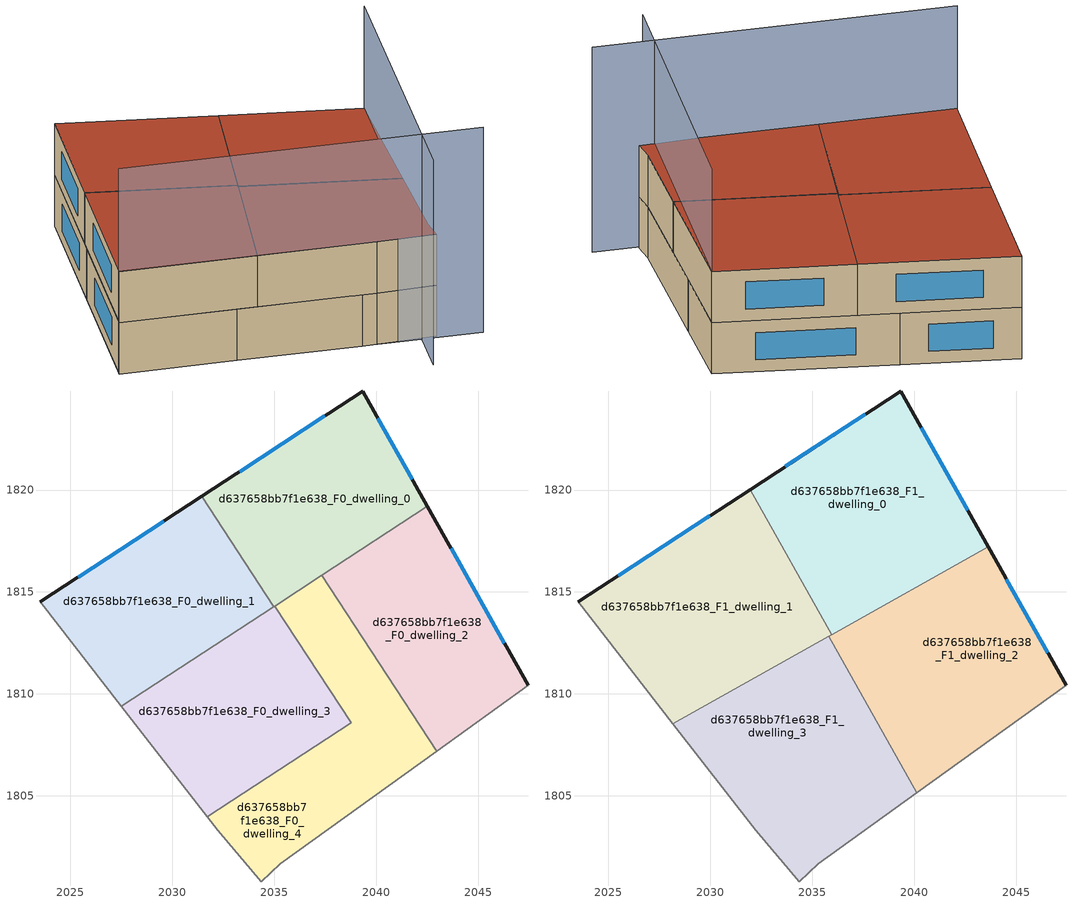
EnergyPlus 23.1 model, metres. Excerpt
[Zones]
d637658bb7f1e638_F0_dwelling_0
 floor ground (EU_floor_Construction): 2039.35,1824.85 2042.52,1819.2 2034.99,1814.28 2031.45,1819.7 z0
 wall outside (EU_wall_Construction): 2042.52,1819.2 2039.35,1824.85 2031.45,1819.7 z0:3
 wall to d637658bb7f1e638_F0_dwelling_1 (EU_wall_Construction): 2031.45,1819.7 2034.99,1814.28 z0:3
 wall to d637658bb7f1e638_F0_dwelling_2 (EU_wall_Construction): 2037.33,1815.81 2042.52,1819.2 z0:3
 wall to d637658bb7f1e638_F0_dwelling_4 (EU_wall_Construction): 2035.04,1814.31 2037.33,1815.81 z0:3
 wall to d637658bb7f1e638_F0_dwelling_3 (EU_wall_Construction): 2034.99,1814.28 2035.04,1814.31 z0:3
 window (EU_Window_Construction): 2037.49,1823.64 2033.31,1820.91 / 2041.78,1820.53 2040.09,1823.52 z0.7:2.3
 ceiling adiabatic (EU_roof_Construction): 2042.52,1819.2 2039.35,1824.85 2031.95,1820.02 2035.13,1814.37 z3
d637658bb7f1e638_F0_dwelling_1
 floor ground (EU_floor_Construction): 2031.45,1819.7 2034.99,1814.28 2027.5,1809.39 2023.52,1814.51 z0
 wall outside (EU_wall_Construction): 2031.45,1819.7 2023.52,1814.51 z0:3
 wall adiabatic (EU_wall_Construction): 2023.52,1814.51 2027.5,1809.39 z0:3
 wall to d637658bb7f1e638_F0_dwelling_3 (EU_wall_Construction): 2027.5,1809.39 2034.99,1814.28 z0:3
 window (EU_Window_Construction): 2029.59,1818.48 2025.38,1815.73 z0.7:2.3
 ceiling adiabatic (EU_roof_Construction): 2034.99,1814.28 2031.45,1819.7 2023.52,1814.51 2027.5,1809.39 z3
d637658bb7f1e638_F0_dwelling_2
 floor ground (EU_floor_Construction): 2042.52,1819.2 2047.45,1810.42 2042.97,1807.18 2037.33,1815.81 z0
 wall outside (EU_wall_Construction): 2047.45,1810.42 2042.52,1819.2 z0:3
 wall adiabatic (EU_wall_Construction): 2042.97,1807.18 2047.45,1810.42 z0:3
 wall to d637658bb7f1e638_F0_dwelling_4 (EU_wall_Construction): 2037.33,1815.81 2042.97,1807.18 z0:3
 window (EU_Window_Construction): 2046.29,1812.48 2043.68,1817.14 z0.7:2.3
d637658bb7f1e638_F0_dwelling_3
 floor ground (EU_floor_Construction): 2035.04,1814.31 2038.78,1808.58 2031.72,1803.98 2027.5,1809.39 z0
 wall to d637658bb7f1e638_F0_dwelling_4 (EU_wall_Construction): 2031.72,1803.98 2038.78,1808.58 2035.04,1814.31 z0:3
 wall adiabatic (EU_wall_Construction): 2027.5,1809.39 2031.72,1803.98 z0:3
 ceiling adiabatic (EU_roof_Construction): 2035.95,1812.91 2035.04,1814.31 2027.5,1809.39 2028.17,1808.53 z3
d637658bb7f1e638_F0_dwelling_4
 floor ground (EU_floor_Construction): 2037.33,1815.81 2042.97,1807.18 2035.31,1801.67 2034.37,1800.78 2032.23,1803.32 2031.72,1803.98 2038.78,1808.58 2035.04,1814.31 z0
 wall adiabatic (EU_wall_Construction): 2031.72,1803.98 2032.23,1803.32 2034.37,1800.78 2035.31,1801.67 2042.97,1807.18 z0:3
 ceiling adiabatic (EU_roof_Construction): 2035.95,1812.91 2035.13,1814.37 2035.04,1814.31 z3
d637658bb7f1e638_F1_dwelling_0
 floor to d637658bb7f1e638_F0_dwelling_2 (EU_floor_Construction): 2042.52,1819.2 2043.63,1817.22 2038.35,1814.26 2037.33,1815.81 z3
 floor to d637658bb7f1e638_F0_dwelling_4 (EU_floor_Construction): 2037.33,1815.81 2038.35,1814.26 2035.95,1812.91 2035.13,1814.37 z3
 floor adiabatic (EU_floor_Construction): 2039.35,1824.85 2042.52,1819.2 2035.13,1814.37 2031.95,1820.02 z3
 wall outside (EU_wall_Construction): 2043.63,1817.22 2039.35,1824.85 2031.95,1820.02 z3:6
 wall to d637658bb7f1e638_F1_dwelling_1 (EU_wall_Construction): 2031.95,1820.02 2035.95,1812.91 z3:6
 wall to d637658bb7f1e638_F1_dwelling_2 (EU_wall_Construction): 2035.95,1812.91 2043.63,1817.22 z3:6
 window (EU_Window_Construction): 2037.61,1823.72 2033.69,1821.16 / 2042.62,1819.02 2040.35,1823.06 z3.7:5.3
 roof outside (EU_roof_Construction): 2043.63,1817.22 2039.35,1824.85 2031.95,1820.02 2035.95,1812.91 z6
d637658bb7f1e638_F1_dwelling_1
 floor to d637658bb7f1e638_F0_dwelling_0 (EU_floor_Construction): 2031.95,1820.02 2035.13,1814.37 2034.99,1814.28 2031.45,1819.7 z3
 floor adiabatic (EU_floor_Construction): 2031.95,1820.02 2031.45,1819.7 2034.99,1814.28 2035.13,1814.37 2035.95,1812.91 2028.17,1808.53 2023.52,1814.51 z3
 wall outside (EU_wall_Construction): 2031.95,1820.02 2023.52,1814.51 z3:6
 wall adiabatic (EU_wall_Construction): 2023.52,1814.51 2028.17,1808.53 z3:6
 wall to d637658bb7f1e638_F1_dwelling_3 (EU_wall_Construction): 2028.17,1808.53 2035.82,1812.83 z3:6
 wall to d637658bb7f1e638_F1_dwelling_2 (EU_wall_Construction): 2035.82,1812.83 2035.95,1812.91 z3:6
 window (EU_Window_Construction): 2029.97,1818.73 2025.5,1815.81 z3.7:5.3
 roof outside (EU_roof_Construction): 2035.95,1812.91 2031.95,1820.02 2023.52,1814.51 2028.17,1808.53 z6
d637658bb7f1e638_F1_dwelling_2
 floor to d637658bb7f1e638_F0_dwelling_2 (EU_floor_Construction): 2043.63,1817.22 2047.45,1810.42 2042.97,1807.19 2038.35,1814.26 z3
 floor to d637658bb7f1e638_F0_dwelling_3 (EU_floor_Construction): 2035.95,1812.91 2038.78,1808.58 2038.36,1808.31 2035.82,1812.83 z3
 floor to d637658bb7f1e638_F0_dwelling_4 (EU_floor_Construction): 2038.35,1814.26 2042.97,1807.19 2040.14,1805.15 2038.36,1808.31 2038.78,1808.58 2035.95,1812.91 z3
 wall outside (EU_wall_Construction): 2047.45,1810.42 2043.63,1817.22 z3:6
 wall adiabatic (EU_wall_Construction): 2040.14,1805.15 2047.45,1810.42 z3:6
 wall to d637658bb7f1e638_F1_dwelling_3 (EU_wall_Construction): 2035.82,1812.83 2040.14,1805.15 z3:6
 window (EU_Window_Construction): 2046.55,1812.02 2044.53,1815.63 z3.7:5.3
 roof outside (EU_roof_Construction): 2047.45,1810.42 2043.63,1817.22 2035.82,1812.83 2040.14,1805.15 z6
d637658bb7f1e638_F1_dwelling_3
 floor to d637658bb7f1e638_F0_dwelling_3 (EU_floor_Construction): 2035.82,1812.83 2038.36,1808.31 2031.72,1803.98 2028.17,1808.53 z3
 floor to d637658bb7f1e638_F0_dwelling_4 (EU_floor_Construction): 2038.36,1808.31 2040.14,1805.15 2035.31,1801.67 2034.37,1800.78 2032.23,1803.32 2031.72,1803.98 z3
 wall adiabatic (EU_wall_Construction): 2028.17,1808.53 2032.23,1803.32 2034.37,1800.78 2035.31,1801.67 2040.14,1805.15 z3:6
 roof outside (EU_roof_Construction): 2040.14,1805.15 2035.82,1812.83 2028.17,1808.53 2032.23,1803.32 2034.37,1800.78 2035.31,1801.67 z6
shading: 2023.54,1814.56 2035.8,1798.7 / 2030.97,1799.58 2047.45,1810.42 z0:12
[Building]
EU S2 Campaign: North Axis=0; Terrain=City; Solar Distribution=FullExterior
[Site:Location]
Budapest.Ferenc.Liszt.Intl.AP: Latitude=47.437; Longitude=19.256; Time Zone=1; Elevation=185
[SizingPeriod:WeatherFileDays]
AnnualSizingPeriod: Begin Month=1; Begin Day of Month=1; End Month=12; End Day of Month=31; Day of Week for Start Day=Monday; Use Weather File Daylight Saving Period=No; Use Weather File Rain and Snow Indicators=No
[MATERIAL]
EU_InternalMass_Material: Roughness=MediumRough; Thickness=0.1; Conductivity=1; Density=1800; Specific Heat=900; Thermal Absorptance=0.9; Solar Absorptance=0.7; Visible Absorptance=0.7
[MATERIAL:NOMASS] Roughness=MediumRough; Thermal Absorptance=0.9; Solar Absorptance=0.7; Visible Absorptance=0.7
Name | Thermal Resistance
EU_wall_NoMass | 0.832559
EU_roof_NoMass | 1.39638
EU_floor_NoMass | 0.872794
[WINDOWMATERIAL:SIMPLEGLAZINGSYSTEM]
EU_Window_SimpleGlazing: UFactor=2.79869; Solar Heat Gain Coefficient=0.75; Visible Transmittance=0.75
[CONSTRUCTION]
EU_wall_Construction: EU_wall_NoMass
EU_roof_Construction: EU_roof_NoMass
EU_floor_Construction: EU_floor_NoMass
EU_Window_Construction: EU_Window_SimpleGlazing
EU_InternalMass_Construction: EU_InternalMass_Material
[ZONE] Type=1; Multiplier=1; Ceiling Height=autocalculate; Floor Area=autocalculate; Part of Total Floor Area=Yes
Name | Volume
d637658bb7f1e638_F0_dwelling_0 | 178.754
d637658bb7f1e638_F1_dwelling_0 | 223.436
d637658bb7f1e638_F0_dwelling_1 | 178.767
d637658bb7f1e638_F1_dwelling_1 | 223.432
d637658bb7f1e638_F0_dwelling_2 | 178.762
d637658bb7f1e638_F1_dwelling_2 | 223.444
d637658bb7f1e638_F0_dwelling_3 | 178.742
d637658bb7f1e638_F1_dwelling_3 | 223.434
d637658bb7f1e638_F0_dwelling_4 | 178.753
[INTERNALMASS] Construction=EU_InternalMass_Construction
Name | Zone or ZoneList | Surface Area
d637658bb7f1e638_F0_dwelling_0_EU_InternalMass | d637658bb7f1e638_F0_dwelling_0 | 59.585
d637658bb7f1e638_F0_dwelling_1_EU_InternalMass | d637658bb7f1e638_F0_dwelling_1 | 59.5891
d637658bb7f1e638_F0_dwelling_2_EU_InternalMass | d637658bb7f1e638_F0_dwelling_2 | 59.5856
d637658bb7f1e638_F0_dwelling_3_EU_InternalMass | d637658bb7f1e638_F0_dwelling_3 | 59.5815
d637658bb7f1e638_F0_dwelling_4_EU_InternalMass | d637658bb7f1e638_F0_dwelling_4 | 59.5842
d637658bb7f1e638_F1_dwelling_0_EU_InternalMass | d637658bb7f1e638_F1_dwelling_0 | 74.481
d637658bb7f1e638_F1_dwelling_1_EU_InternalMass | d637658bb7f1e638_F1_dwelling_1 | 74.4781
d637658bb7f1e638_F1_dwelling_2_EU_InternalMass | d637658bb7f1e638_F1_dwelling_2 | 74.4815
d637658bb7f1e638_F1_dwelling_3_EU_InternalMass | d637658bb7f1e638_F1_dwelling_3 | 74.479
[OTHEREQUIPMENT] Fuel Type=Electricity; Design Level Calculation Method=Watts/Area; Power per Zone Floor Area=1; Fraction Latent=0; Fraction Radiant=0; Fraction Lost=0; Carbon Dioxide Generation Rate=0; EndUse Subcategory=EU_Step8_InternalGains
Name | Zone or ZoneList or Space or SpaceList | Schedule
EU_Step8_InternalGain_d637658bb7f1e638_F0_dwelling_0_f000 | d637658bb7f1e638_F0_dwelling_0 | EU_Step8_GainSchedule_d637658bb7f1e638_F0_dwelling_0_f000
EU_Step8_InternalGain_d637658bb7f1e638_F0_dwelling_1_f000 | d637658bb7f1e638_F0_dwelling_1 | EU_Step8_GainSchedule_d637658bb7f1e638_F0_dwelling_1_f000
EU_Step8_InternalGain_d637658bb7f1e638_F0_dwelling_2_f000 | d637658bb7f1e638_F0_dwelling_2 | EU_Step8_GainSchedule_d637658bb7f1e638_F0_dwelling_2_f000
EU_Step8_InternalGain_d637658bb7f1e638_F0_dwelling_3_f000 | d637658bb7f1e638_F0_dwelling_3 | EU_Step8_GainSchedule_d637658bb7f1e638_F0_dwelling_3_f000
EU_Step8_InternalGain_d637658bb7f1e638_F0_dwelling_4_f000 | d637658bb7f1e638_F0_dwelling_4 | EU_Step8_GainSchedule_d637658bb7f1e638_F0_dwelling_4_f000
EU_Step8_InternalGain_d637658bb7f1e638_F1_dwelling_0_f000 | d637658bb7f1e638_F1_dwelling_0 | EU_Step8_GainSchedule_d637658bb7f1e638_F1_dwelling_0_f000
EU_Step8_InternalGain_d637658bb7f1e638_F1_dwelling_1_f000 | d637658bb7f1e638_F1_dwelling_1 | EU_Step8_GainSchedule_d637658bb7f1e638_F1_dwelling_1_f000
EU_Step8_InternalGain_d637658bb7f1e638_F1_dwelling_2_f000 | d637658bb7f1e638_F1_dwelling_2 | EU_Step8_GainSchedule_d637658bb7f1e638_F1_dwelling_2_f000
EU_Step8_InternalGain_d637658bb7f1e638_F1_dwelling_3_f000 | d637658bb7f1e638_F1_dwelling_3 | EU_Step8_GainSchedule_d637658bb7f1e638_F1_dwelling_3_f000
[ZONEVENTILATION:DESIGNFLOWRATE] Schedule=EU_AlwaysOn; Design Flow Rate Calculation Method=AirChanges/Hour; Air Changes per Hour=0.475469; Ventilation Type=Natural; Fan Pressure Rise=0; Fan Total Efficiency=1; Constant Term Coefficient=1; Temperature Term Coefficient=0; Velocity Term Coefficient=0; Velocity Squared Term Coefficient=0; Minimum Indoor Temperature=-100; Maximum Indoor Temperature=100; Delta Temperature=-100; Minimum Outdoor Temperature=-100; Maximum Outdoor Temperature=100; Maximum Wind Speed=40
Name | Zone or ZoneList or Space or SpaceList
EU_ConstantAir_d637658bb7f1e638_F0_dwelling_0 | d637658bb7f1e638_F0_dwelling_0
EU_ConstantAir_d637658bb7f1e638_F0_dwelling_1 | d637658bb7f1e638_F0_dwelling_1
EU_ConstantAir_d637658bb7f1e638_F0_dwelling_2 | d637658bb7f1e638_F0_dwelling_2
EU_ConstantAir_d637658bb7f1e638_F0_dwelling_3 | d637658bb7f1e638_F0_dwelling_3
EU_ConstantAir_d637658bb7f1e638_F0_dwelling_4 | d637658bb7f1e638_F0_dwelling_4
EU_ConstantAir_d637658bb7f1e638_F1_dwelling_0 | d637658bb7f1e638_F1_dwelling_0
EU_ConstantAir_d637658bb7f1e638_F1_dwelling_1 | d637658bb7f1e638_F1_dwelling_1
EU_ConstantAir_d637658bb7f1e638_F1_dwelling_2 | d637658bb7f1e638_F1_dwelling_2
EU_ConstantAir_d637658bb7f1e638_F1_dwelling_3 | d637658bb7f1e638_F1_dwelling_3
[HVACTEMPLATE:THERMOSTAT] Constant Heating Setpoint=20; Constant Cooling Setpoint=50
EU_HeatOnly_d637658bb7f1e638_F0_dwelling_0; EU_HeatOnly_d637658bb7f1e638_F0_dwelling_1; EU_HeatOnly_d637658bb7f1e638_F0_dwelling_2; EU_HeatOnly_d637658bb7f1e638_F0_dwelling_3; EU_HeatOnly_d637658bb7f1e638_F0_dwelling_4; EU_HeatOnly_d637658bb7f1e638_F1_dwelling_0; EU_HeatOnly_d637658bb7f1e638_F1_dwelling_1; EU_HeatOnly_d637658bb7f1e638_F1_dwelling_2; EU_HeatOnly_d637658bb7f1e638_F1_dwelling_3
[HVACTEMPLATE:ZONE:IDEALLOADSAIRSYSTEM] System Availability Schedule=EU_AlwaysOn; Maximum Heating Supply Air Temperature=50; Minimum Cooling Supply Air Temperature=13; Maximum Heating Supply Air Humidity Ratio=0.0156; Minimum Cooling Supply Air Humidity Ratio=0.0077; Heating Limit=NoLimit; Cooling Limit=NoLimit; Heating Availability Schedule=EU_AlwaysOn; Cooling Availability Schedule=EU_CoolingOff; Dehumidification Control Type=ConstantSensibleHeatRatio; Cooling Sensible Heat Ratio=0.7; Dehumidification Setpoint=60; Humidification Control Type=None; Humidification Setpoint=30; Outdoor Air Method=None; Outdoor Air Flow Rate per Person=0.00944; Outdoor Air Flow Rate per Zone Floor Area=0; Outdoor Air Flow Rate per Zone=0; Demand Controlled Ventilation Type=None; Outdoor Air Economizer Type=NoEconomizer; Heat Recovery Type=None; Sensible Heat Recovery Effectiveness=0.7; Latent Heat Recovery Effectiveness=0.65
Name | Template Thermostat
d637658bb7f1e638_F0_dwelling_0 | EU_HeatOnly_d637658bb7f1e638_F0_dwelling_0
d637658bb7f1e638_F0_dwelling_1 | EU_HeatOnly_d637658bb7f1e638_F0_dwelling_1
d637658bb7f1e638_F0_dwelling_2 | EU_HeatOnly_d637658bb7f1e638_F0_dwelling_2
d637658bb7f1e638_F0_dwelling_3 | EU_HeatOnly_d637658bb7f1e638_F0_dwelling_3
d637658bb7f1e638_F0_dwelling_4 | EU_HeatOnly_d637658bb7f1e638_F0_dwelling_4
d637658bb7f1e638_F1_dwelling_0 | EU_HeatOnly_d637658bb7f1e638_F1_dwelling_0
d637658bb7f1e638_F1_dwelling_1 | EU_HeatOnly_d637658bb7f1e638_F1_dwelling_1
d637658bb7f1e638_F1_dwelling_2 | EU_HeatOnly_d637658bb7f1e638_F1_dwelling_2
d637658bb7f1e638_F1_dwelling_3 | EU_HeatOnly_d637658bb7f1e638_F1_dwelling_3
[SIZING:ZONE] Zone Cooling Design Supply Air Temperature Input Method=SupplyAirTemperature; Zone Cooling Design Supply Air Temperature=13; Zone Heating Design Supply Air Temperature Input Method=SupplyAirTemperature; Zone Heating Design Supply Air Temperature=50; Zone Cooling Design Supply Air Humidity Ratio=0.008; Zone Heating Design Supply Air Humidity Ratio=0.008; Cooling Design Air Flow Method=DesignDay; Cooling Design Air Flow Rate=0; Cooling Minimum Air Flow per Zone Floor Area=0.000762; Cooling Minimum Air Flow=0; Cooling Minimum Air Flow Fraction=0.2; Heating Design Air Flow Method=DesignDay; Heating Design Air Flow Rate=0; Heating Maximum Air Flow per Zone Floor Area=0.002032; Heating Maximum Air Flow=0.141576; Heating Maximum Air Flow Fraction=0.3; Account for Dedicated Outdoor Air System=No; Dedicated Outdoor Air System Control Strategy=NeutralSupplyAir; Dedicated Outdoor Air Low Setpoint Temperature for Design=autosize; Dedicated Outdoor Air High Setpoint Temperature for Design=autosize; Zone Load Sizing Method=Sensible Load Only No Latent Load; Zone Latent Cooling Design Supply Air Humidity Ratio Input Method=HumidityRatioDifference; Zone Cooling Design Supply Air Humidity Ratio Difference=0.005; Zone Latent Heating Design Supply Air Humidity Ratio Input Method=HumidityRatioDifference; Zone Humidification Design Supply Air Humidity Ratio Difference=0.005
d637658bb7f1e638_F0_dwelling_0; d637658bb7f1e638_F0_dwelling_1; d637658bb7f1e638_F0_dwelling_2; d637658bb7f1e638_F0_dwelling_3; d637658bb7f1e638_F0_dwelling_4; d637658bb7f1e638_F1_dwelling_0; d637658bb7f1e638_F1_dwelling_1; d637658bb7f1e638_F1_dwelling_2; d637658bb7f1e638_F1_dwelling_3
[SCHEDULE:CONSTANT]
Name | Hourly Value
EU_AlwaysOn | 1
EU_CoolingOff | 0
[SCHEDULE:FILE] Column Number=1; Rows to Skip at Top=0; Number of Hours of Data=8760; Column Separator=Comma; Interpolate to Timestep=No; Minutes per Item=60; Adjust Schedule for Daylight Savings=Yes
Name | File
EU_Step8_GainSchedule_d637658bb7f1e638_F0_dwelling_0_f000 | ../../schedules/d637658bb7f1e638/d637658bb7f1e638_F0_dwelling_0_f000_gain.csv
EU_Step8_GainSchedule_d637658bb7f1e638_F0_dwelling_1_f000 | ../../schedules/d637658bb7f1e638/d637658bb7f1e638_F0_dwelling_1_f000_gain.csv
EU_Step8_GainSchedule_d637658bb7f1e638_F0_dwelling_2_f000 | ../../schedules/d637658bb7f1e638/d637658bb7f1e638_F0_dwelling_2_f000_gain.csv
EU_Step8_GainSchedule_d637658bb7f1e638_F0_dwelling_3_f000 | ../../schedules/d637658bb7f1e638/d637658bb7f1e638_F0_dwelling_3_f000_gain.csv
EU_Step8_GainSchedule_d637658bb7f1e638_F0_dwelling_4_f000 | ../../schedules/d637658bb7f1e638/d637658bb7f1e638_F0_dwelling_4_f000_gain.csv
EU_Step8_GainSchedule_d637658bb7f1e638_F1_dwelling_0_f000 | ../../schedules/d637658bb7f1e638/d637658bb7f1e638_F1_dwelling_0_f000_gain.csv
EU_Step8_GainSchedule_d637658bb7f1e638_F1_dwelling_1_f000 | ../../schedules/d637658bb7f1e638/d637658bb7f1e638_F1_dwelling_1_f000_gain.csv
EU_Step8_GainSchedule_d637658bb7f1e638_F1_dwelling_2_f000 | ../../schedules/d637658bb7f1e638/d637658bb7f1e638_F1_dwelling_2_f000_gain.csv
EU_Step8_GainSchedule_d637658bb7f1e638_F1_dwelling_3_f000 | ../../schedules/d637658bb7f1e638/d637658bb7f1e638_F1_dwelling_3_f000_gain.csv
